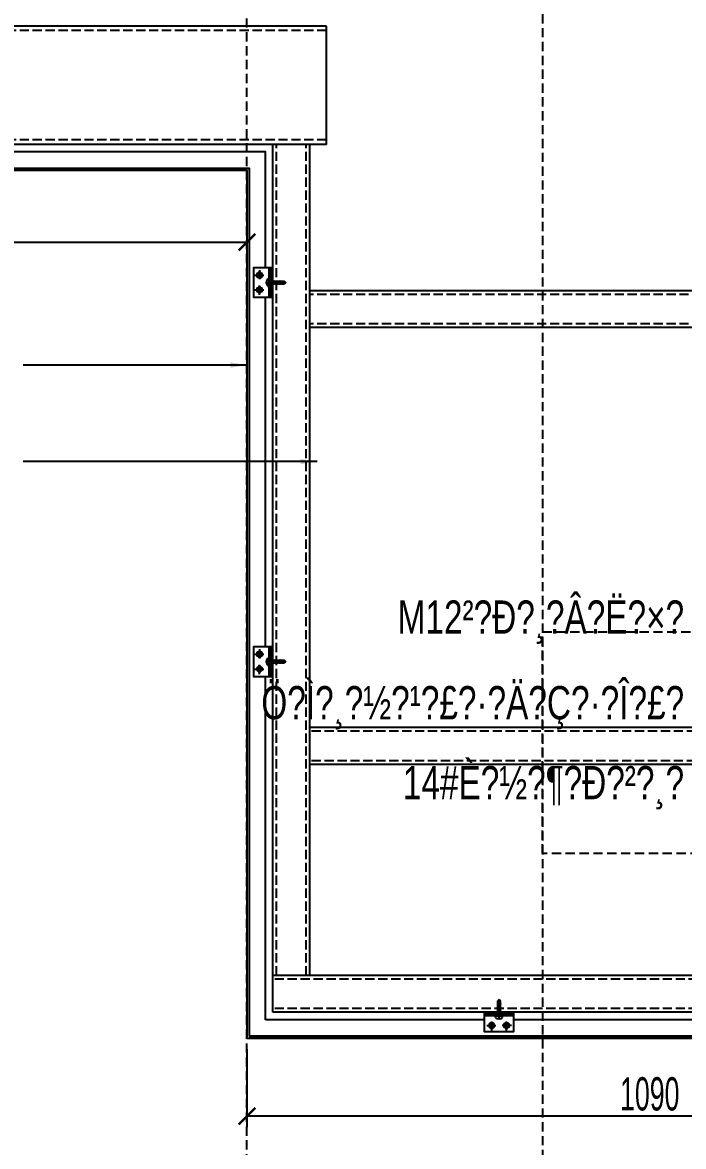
# Model space of a CAD drawing. Extents: x -8792 to 174344, y -43961 to 62816.
# Drawn here: x 13632 to 14527, y -10340 to -8818 of the extents above; entities that cross this region are included whole.
import ezdxf
from ezdxf.xclip import XClip

# ---------------------------------------------------------------- set-up
doc = ezdxf.new("R2010")
doc.units = 0
doc.header["$LTSCALE"] = 50
doc.header["$XCLIPFRAME"] = 0
doc.set_wipeout_variables(frame=1)
for name, pattern in [('( Hidden )', [0.375, 0.25, -0.125]), ('CENTER', [2, 1.25, -0.25, 0.25, -0.25]), ('DASH', [0.35, 0.25, -0.1]), ('DOT2', [0.125, 0, -0.125]), ('HIDDEN', [0.375, 0.25, -0.125])]:
    doc.linetypes.add(name, pattern=pattern)
for name, color, linetype in [('#文字', 2, 'Continuous'), ('#标注', 1, 'Continuous'), ('#虚线', 8, 'HIDDEN'), ('#钢材', 34, 'Continuous'), ('#铝型材', 3, 'Continuous'), ('#铝板', 2, 'Continuous'), ('1 ALU', 90, 'Continuous'), ('1 轴线 辅助线', 1, 'CENTER'), ('2-会议墙身$0$000-灯膜', 4, 'Continuous'), ('3 铝型材 立面主要线', 3, 'Continuous'), ('6 附件', 6, 'Continuous'), ('8 填充 焊缝', 8, 'Continuous'), ('A-FLOR-OTLN', 4, 'DOT2'), ('DIM', 173, 'Continuous'), ('吊顶', 7, 'Continuous')]:
    doc.layers.add(name, color=color, linetype=linetype)
doc.styles.add('JHZX', font='jrs.shx', dxfattribs={"width": 0.6, "bigfont": 'jhz.shx'})
doc.styles.add('文字1', font='jrs.shx', dxfattribs={"width": 0.7, "bigfont": 'hztxt.shx'})
doc.dimstyles.new('JZBZ-15', dxfattribs={"dimscale": 15, "dimtxt": 3, "dimasz": 1.5, "dimexe": 1, "dimexo": 1, "dimgap": 0.5, "dimtad": 1, "dimdec": 0, "dimdsep": 46, "dimtxsty": 'JHZX', "dimblk1": 'ARCHTICK', "dimblk2": 'ARCHTICK', "dimsah": 1, "dimcen": 0, "dimclrd": 1, "dimclre": 1, "dimclrt": 2, "dimadec": 3, "dimazin": 2, "dimtfac": 1, "dimtdec": 0, "dimtix": 1, "dimtmove": 0, "dimatfit": 3, "dimfxl": 0, "dimtolj": 1, "dimlwd": -1, "dimlwe": -1, "dimarcsym": 0})

# ---------------------------------------------------------------- blocks, each defined once
blk = doc.blocks.new('A$Cbd8d7c8c')
at = {"layer": 'A-FLOR-OTLN', "color": 8}
blk.add_lwpolyline([(-22721.2, -15689.9), (-43719.4, -33393.2, 0.413756), (-43991.6, -36561, 0.189672), (122158.2, -126683, 0.414786), (124666, -124719.5), (133885.2, -48361.9, 0.379931), (116453.3, -23207.9, 0.236452)], format="xyb", dxfattribs=at)
at = {"layer": '吊顶', "const_width": 3}
blk.add_lwpolyline([(36525.2, -42886.2, 0.056654), (31389.8, -41079.3), (30859.1, -40957.8, -0.112536), (21289.5, -36343.7, -0.028917), (3039, -19971, 0.413532), (-633.6, -19953.4), (-31397.9, -50352.8, 0.414781), (-31416.3, -54033.3, 0.170492), (123964.3, -129414.7, 0.412564), (126841.2, -127143.2), (136317.5, -48655.6, 1.269195), (87076.8, -54393.3)], format="xyb", dxfattribs=at)
blk = doc.blocks.new('GRER')
at = {"color": 8, "ltscale": 10}
blk.add_lwpolyline([(-350, -919.9), (-9905.5, -919.9)], dxfattribs=at)
at = {"layer": '2-会议墙身$0$000-灯膜'}
blk.add_line((-4865, -1050, 0), (-8384.5, -1050, 0), dxfattribs=at)
blk = doc.blocks.new('ST4_8×22-Hp')
at = {"color": 3, "linetype": 'Continuous'}
for p, q in [((-3.7, 0.4), (-3.3, 0.4)), ((-3.3, 0.4), (-3.3, -0.4)), ((-2.1, 4.7), (0, 4.7)), ((0, 4.7), (0, 2)), ((0, 2), (0, -2.6)), ((0.2, 1.8), (0.9, 1.8)), ((1.3, 2.4), (0.9, 1.8)), ((1.3, 2.4), (1.6, 1.8)), ((1.6, 1.8), (2.5, 1.8)), ((2.9, 2.4), (2.5, 1.8)), ((2.9, 2.4), (3.2, 1.8)), ((3.2, 1.8), (4.1, 1.8)), ((4.5, 2.4), (4.1, 1.8)), ((4.5, 2.4), (4.8, 1.8)), ((4.8, 1.8), (5.7, 1.8)), ((6.1, 2.4), (5.7, 1.8)), ((6.1, 2.4), (6.4, 1.8)), ((6.4, 1.8), (7.3, 1.8)), ((7.7, 2.4), (7.3, 1.8)), ((7.7, 2.4), (8, 1.8)), ((8, 1.8), (8.9, 1.8)), ((9.3, 2.4), (8.9, 1.8)), ((9.3, 2.4), (9.6, 1.8)), ((9.6, 1.8), (10.5, 1.8)), ((10.9, 2.4), (10.5, 1.8)), ((10.9, 2.4), (11.2, 1.8)), ((11.2, 1.8), (12.1, 1.8)), ((12.5, 2.4), (12.1, 1.8)), ((12.5, 2.4), (12.8, 1.8)), ((12.8, 1.8), (13.7, 1.8)), ((14.1, 2.4), (13.7, 1.8)), ((14.1, 2.4), (14.4, 1.8)), ((14.4, 1.8), (15.3, 1.8)), ((15.7, 2.4), (15.3, 1.8)), ((15.7, 2.4), (16, 1.8)), ((16, 1.8), (20.5, 1.8)), ((16, 0.4), (16, 0.4)), ((16.3, 0.4), (22, -0.3)), ((22, 0.3), (20.5, 1.8)), ((22, 0), (22, 0.3)), ((-3.7, -0.4), (-3.3, -0.4)), ((-2.1, -4.8), (0, -4.8)), ((0, -2.6), (0, -4.8)), ((0.2, -2.4), (0.3, -2.4)), ((0.7, -1.8), (0.3, -2.4)), ((0.7, -1.8), (1.6, -1.8)), ((1.6, -1.8), (1.9, -2.4)), ((2.3, -1.8), (1.9, -2.4)), ((2.3, -1.8), (3.2, -1.8)), ((3.2, -1.8), (3.5, -2.4)), ((3.9, -1.8), (3.5, -2.4)), ((3.9, -1.8), (4.8, -1.8)), ((4.8, -1.8), (5.1, -2.4)), ((5.5, -1.8), (5.1, -2.4)), ((5.5, -1.8), (6.4, -1.8)), ((6.4, -1.8), (6.7, -2.4)), ((7.1, -1.8), (6.7, -2.4)), ((7.1, -1.8), (8, -1.8)), ((8, -1.8), (8.3, -2.4)), ((8.7, -1.8), (8.3, -2.4)), ((8.7, -1.8), (9.6, -1.8)), ((9.6, -1.8), (9.9, -2.4)), ((10.3, -1.8), (9.9, -2.4)), ((10.3, -1.8), (11.2, -1.8)), ((11.2, -1.8), (11.5, -2.4)), ((11.9, -1.8), (11.5, -2.4)), ((11.9, -1.8), (12.8, -1.8)), ((12.8, -1.8), (13.1, -2.4)), ((13.5, -1.8), (13.1, -2.4)), ((13.5, -1.8), (14.4, -1.8)), ((14.4, -1.8), (14.7, -2.4)), ((15.1, -1.8), (14.7, -2.4)), ((15.1, -1.8), (16, -1.8)), ((16, -1.8), (16.3, -2.4)), ((16.7, -1.8), (16.3, -2.4)), ((16.7, -1.8), (20.5, -1.8)), ((22, -0.3), (20.5, -1.8)), ((22, 0), (22, -0.3))]:
    blk.add_line(p, q, dxfattribs=at)
at = {"color": 6, "linetype": 'Continuous'}
for p, q in [((0, 1.9), (0.7, -1.8)), ((0, 0), (0.3, -2.4)), ((0.9, 1.8), (1.6, -1.8)), ((1.3, 2.4), (1.9, -2.4)), ((1.6, 1.8), (2.3, -1.8)), ((2.5, 1.8), (3.2, -1.8)), ((2.9, 2.4), (3.5, -2.4)), ((3.2, 1.8), (3.9, -1.8)), ((4.1, 1.8), (4.8, -1.8)), ((4.5, 2.4), (5.1, -2.4)), ((4.8, 1.8), (5.5, -1.8)), ((5.7, 1.8), (6.4, -1.8)), ((6.1, 2.4), (6.7, -2.4)), ((6.4, 1.8), (7.1, -1.8)), ((7.3, 1.8), (8, -1.8)), ((7.7, 2.4), (8.3, -2.4)), ((8, 1.8), (8.7, -1.8)), ((8.9, 1.8), (9.6, -1.8)), ((9.3, 2.4), (9.9, -2.4)), ((9.6, 1.8), (10.3, -1.8)), ((10.5, 1.8), (11.2, -1.8)), ((10.9, 2.4), (11.5, -2.4)), ((11.2, 1.8), (11.9, -1.8)), ((12.1, 1.8), (12.8, -1.8)), ((12.5, 2.4), (13.1, -2.4)), ((12.8, 1.8), (13.5, -1.8)), ((13.7, 1.8), (14.4, -1.8)), ((14.1, 2.4), (14.7, -2.4)), ((14.4, 1.8), (15.1, -1.8)), ((15.3, 1.8), (15.6, 0)), ((15.7, 2.4), (15.9, 0.4)), ((16, 1.8), (16.3, 0.4)), ((15.7, -0.2), (16, -1.8)), ((16.1, -0.5), (16.3, -2.4)), ((16.4, -0.3), (16.7, -1.8))]:
    blk.add_line(p, q, dxfattribs=at)
at = {"color": 1, "linetype": 'CENTER', "ltscale": 2.357948}
blk.add_line((-4.9, 0), (22.4, 0), dxfattribs=at)
at = {"color": 3, "linetype": 'Continuous'}
for centre, radius, start, end in [((4.3, 0), 8, 143.5764, 177.134), ((0.2, 2), 0.2, 180, 270), ((16.1, 0), 0.446, 64.7596, 316.5832), ((24.9, 3.3), 4.65, 199.468, 231.5036), ((4.3, 0), 8, 182.866, 216.4236), ((0.2, -2.6), 0.2, 90, 180)]:
    blk.add_arc(centre, radius, start, end, dxfattribs=at)
blk = doc.blocks.new('*U98')
blk.add_wipeout([(-20, 21), (-20, 0), (20, 0), (20, 21)])
at = {"layer": '8 填充 焊缝'}
h = blk.add_hatch(dxfattribs=at)
h.set_pattern_fill('ANSI38', color=256, scale=0.3, style=0)
h.set_pattern_definition([(45, (-1292.2019, -1944.41035), (-0.6735192, 0.6735192), []), (135, (-1292.2019, -1944.41035), (-2.02055763, 0.6735192), [2.38125, -1.42875])])
h.paths.add_polyline_path([(-20, 26), (20, 26), (20, 24), (-20, 24)])
at = {"layer": '1 轴线 辅助线', "ltscale": 0.2}
for p, q in [((-16.8, 8), (-3.2, 8)), ((-10, 1.2), (-10, 14.8)), ((16.8, 8), (3.2, 8)), ((10, 1.2), (10, 14.8))]:
    blk.add_line(p, q, dxfattribs=at)
at = {"layer": '3 铝型材 立面主要线'}
for p, q in [((-20, 21), (20, 21)), ((-7.5, 21), (-7.5, 24)), ((7.5, 21), (7.5, 24))]:
    blk.add_line(p, q, dxfattribs=at)
blk.add_lwpolyline([(-20, 24), (20, 24), (20, 0), (-20, 0)], close=True, dxfattribs=at)
at = {"layer": '6 附件'}
blk.add_lwpolyline([(-20, 26), (20, 26), (20, 24), (-20, 24)], close=True, dxfattribs=at)
for centre, radius in [((-10, 8), 3.74), ((-10, 8), 2), ((10, 8), 3.74), ((10, 8), 2)]:
    blk.add_circle(centre, radius, dxfattribs=at)
at = {"layer": '1 ALU', "xscale": -1, "rotation": 270}
blk.add_blockref('ST4_8×22-Hp', (0, 21), dxfattribs=at)
blk = doc.blocks.new('ASDFDFBBBB')
at = {"layer": '#虚线', "color": 8, "linetype": 'DASH'}
for p, q in [((692.5, -1636.1), (5915, -1636.1)), ((692.5, -1784.1), (5915, -1784.1)), ((720.1, -2915), (720.1, -1790.1)), ((760.1, -2915), (760.1, -1790.1)), ((-235, -1993.1), (715.1, -1993.1)), ((-235, -2033.1), (715.1, -2033.1)), ((0.1, -2584.6), (715.1, -2584.6)), ((0.1, -2624.6), (715.1, -2624.6)), ((-265, -2920), (765.1, -2920)), ((-265, -2960), (765.1, -2960))]:
    blk.add_line(p, q, dxfattribs=at)
at = {"layer": '#钢材', "ltscale": 10}
for p, q in [((692.5, -1630.1), (5915, -1630.1)), ((692.5, -1790.1), (5915, -1790.1)), ((715.1, -2915), (715.1, -1790.1)), ((765.1, -2965), (765.1, -1790.1)), ((-235, -1988.1), (715.1, -1988.1)), ((-235, -2038.1), (715.1, -2038.1)), ((0.1, -2579.6), (715.1, -2579.6)), ((0.1, -2629.6), (715.1, -2629.6)), ((-265, -2915), (765.1, -2915)), ((-265, -2965), (765.1, -2965))]:
    blk.add_line(p, q, dxfattribs=at)
blk.add_lwpolyline([(692.5, -1790.1), (692.5, -1630.1)], dxfattribs=at)
at = {"layer": '#铝型材', "color": 8, "linetype": '( Hidden )'}
blk.add_lwpolyline([(400.1, -2450.1), (0.1, -2450.1), (0.1, -2750.1), (400.1, -2750.1)], close=True, dxfattribs=at)
at = {"layer": '#铝板'}
for points in [[(775.1, -2975), (775.1, -1800.1), (2292.5, -1800.1), (2292.5, -1825.1), (800.1, -1825.1), (800.1, -3000), (-282.5, -3000), (-282.5, -2975), (775.1, -2975)], [(2289.5, -1800.1), (2289.5, -1822.1), (797.1, -1822.1), (797.1, -2997), (-279.5, -2997), (-279.5, -2975)]]:
    blk.add_lwpolyline(points, dxfattribs=at)
at = {"linetype": 'DASH', "ltscale": 150, "const_width": 3}
for points in [[(2259.4, -1823.6), (800.1, -1823.6)], [(797.1, -2998.5), (-259.2, -2998.5)]]:
    blk.add_lwpolyline(points, dxfattribs=at)
at = {"extrusion": (0, 0, -1), "xscale": -1.000000000000003, "zscale": -1.000000000000003, "rotation": 270}
for p in [(-791.1, -1977), (-791.1, -2490.3)]:
    blk.add_blockref('*U98', p, dxfattribs=at)
at = {"extrusion": (0, 0, -1), "xscale": -1, "zscale": -1}
blk.add_blockref('*U98', (-458.9, -2991), dxfattribs=at)
at = {"layer": '#铝型材', "color": 8, "linetype": '( Hidden )'}
blk.add_lwpolyline([(800.1, -3563.3), (800.1, -470.1), (400.1, -470.1), (400.1, -3563.3)], dxfattribs=at)
blk = doc.blocks.new('_ARCHTICK')
at = {"color": 0, "linetype": 'ByBlock', "const_width": 0.15}
blk.add_lwpolyline([(-0.5, -0.5), (0.5, 0.5)], dxfattribs=at)
blk = doc.blocks.new('*D343')
at = {"layer": 'Defpoints', "color": 0, "ltscale": 10, "transparency": 16777216}
for p in [(13936.1, -10192.9), (15026.2, -10192.9), (13936.1, -10298.6)]:
    blk.add_point(p, dxfattribs=at)
at = {"layer": 'DIM', "color": 1, "ltscale": 10, "transparency": 16777216}
for p, q in [((13936.1, -10207.9), (13936.1, -10313.6)), ((15026.2, -10207.9), (15026.2, -10313.6)), ((15026.2, -10298.6), (13936.1, -10298.6))]:
    blk.add_line(p, q, dxfattribs=at)
at = {"layer": 'DIM', "color": 1, "ltscale": 10, "transparency": 16777216, "xscale": 22.5, "yscale": 22.5, "zscale": 22.5, "rotation": 180}
blk.add_blockref('_ARCHTICK', (13936.1, -10298.6), dxfattribs=at)
at = {"layer": 'DIM', "color": 1, "ltscale": 10, "transparency": 16777216, "xscale": 22.5, "yscale": 22.5, "zscale": 22.5}
blk.add_blockref('_ARCHTICK', (15026.2, -10298.6), dxfattribs=at)
at = {"layer": 'DIM', "color": 2, "ltscale": 10, "transparency": 16777216, "insert": (14481.1, -10268.6), "char_height": 45, "attachment_point": 5, "style": 'JHZX'}
blk.add_mtext('\\A1;1090', dxfattribs=at)
blk = doc.blocks.new('*D345')
at = {"layer": 'Defpoints', "color": 0, "ltscale": 10, "transparency": 16777216}
for p in [(10633.3, -9017.9), (13936.1, -9017.9), (13936.1, -9115.4)]:
    blk.add_point(p, dxfattribs=at)
at = {"layer": 'DIM', "color": 1, "ltscale": 10, "transparency": 16777216}
for p, q in [((10633.3, -9032.9), (10633.3, -9130.4)), ((13936.1, -9032.9), (13936.1, -9130.4)), ((10633.3, -9115.4), (13936.1, -9115.4))]:
    blk.add_line(p, q, dxfattribs=at)
at = {"layer": 'DIM', "color": 1, "ltscale": 10, "transparency": 16777216, "xscale": 22.5, "yscale": 22.5, "zscale": 22.5, "rotation": 180}
blk.add_blockref('_ARCHTICK', (10633.3, -9115.4), dxfattribs=at)
at = {"layer": 'DIM', "color": 1, "ltscale": 10, "transparency": 16777216, "xscale": 22.5, "yscale": 22.5, "zscale": 22.5}
blk.add_blockref('_ARCHTICK', (13936.1, -9115.4), dxfattribs=at)
at = {"layer": 'DIM', "color": 2, "ltscale": 10, "transparency": 16777216, "insert": (12284.7, -9085.4), "char_height": 45, "attachment_point": 5, "style": 'JHZX'}
blk.add_mtext('\\A1;VAL', dxfattribs=at)

msp = doc.modelspace()

# ---------------------------------------------------------------- block references
at = {"ltscale": 10}
ref = msp.add_blockref('A$Cbd8d7c8c', (-20242.468, 78224.561), dxfattribs=at)
XClip(ref).set_block_clipping_path([(33737.5024453482, -58253.8739175466), (58527.5008306247, -28195.842069268)])
ref = msp.add_blockref('A$Cbd8d7c8c', (22321.982, 94074.685), dxfattribs=at)
XClip(ref).set_block_clipping_path([(76291.0063025201, -72283.9918497168), (103268.9259821397, -47877.3086105986)])
at = {"ltscale": 12}
ref = msp.add_blockref('ASDFDFBBBB', (16523.379, -7192.873), dxfattribs=dict(at, xscale=-1))
XClip(ref).set_block_clipping_path([(4357.7572503736, -3823.1708667884), (6968.1443472763, 1342.8291332118)])
ref = msp.add_blockref('ASDFDFBBBB', (14736.155, -7192.873), dxfattribs=dict(at, xscale=-1))
XClip(ref).set_block_clipping_path([(-715.4778529943, -3797.3053243063), (2511.2529271227, 1432.8291332118)])
ref = msp.add_blockref('GRER', (22861.041, -8375.091))
XClip(ref).set_block_clipping_path([(-5612.0066281782, -2679.7201561243), (-3701.9913236134, 1634.0470836415)])
ref = msp.add_blockref('GRER', (21199.507, -8375.091))
XClip(ref).set_block_clipping_path([(-2002.5017468249, -2670.9529163587), (939.5273157459, 1634.0470836415)])

# ---------------------------------------------------------------- next in the draw order: texts
at = {"layer": '#文字', "char_height": 45, "attachment_point": 6, "style": '文字1'}
for s, insert in [('{\\Fjrs,jhz|c134;\\W0.75;M12²?Ð?¸?Â?Ë?×?}', (14527.598, -9629.758)), ('{\\Fjrs,jhz|c134;\\W0.75;Ö?Ì?¸?½?¹?£?·?Ä?Ç?·?Î?£?}', (14527.598, -9745.672)), ('{\\Fjrs,jhz|c134;\\W0.75;14#È?½?¶?Ð?²?¸?}', (14527.598, -9853.883))]:
    msp.add_mtext(s, dxfattribs=dict(at, insert=insert))

# ---------------------------------------------------------------- next in the draw order: dimensions: what is measured, and where the dimension line sits
at = {"layer": 'DIM', "ltscale": 10}
dim = msp.add_linear_dim(base=(13936.099, -9115.365), p1=(10633.339, -9017.947), p2=(13936.099, -9017.947), text='VAL', dimstyle='JZBZ-15', override={"dimtmove": 1, "dimfxl": 200, "dimarcsym": 1}, dxfattribs=at)
dim.commit()
dim.dimension.update_dxf_attribs({"geometry": '*D345', "text_midpoint": (12284.719, -9085.365)})
dim = msp.add_linear_dim(base=(13936.099, -10298.59), p1=(15026.155, -10192.873), p2=(13936.099, -10192.873), dimstyle='JZBZ-15', override={"dimtmove": 1, "dimfxl": 200, "dimarcsym": 1}, dxfattribs=at)
dim.commit()
dim.dimension.update_dxf_attribs({"geometry": '*D343', "text_midpoint": (14481.127, -10268.59)})

# ---------------------------------------------------------------- next in the draw order: leaders
at = {"layer": '#标注', "ltscale": 10}
for points in [[(13936.099, -9281.679), (13633.239, -9281.679)], [(14031.202, -9412.385), (13633.239, -9412.385)]]:
    msp.add_leader(points, dimstyle='JZBZ-15', override={"dimgap": 0.5, "dimtad": 0}, dxfattribs=at)

doc.saveas('drawing.dxf')
